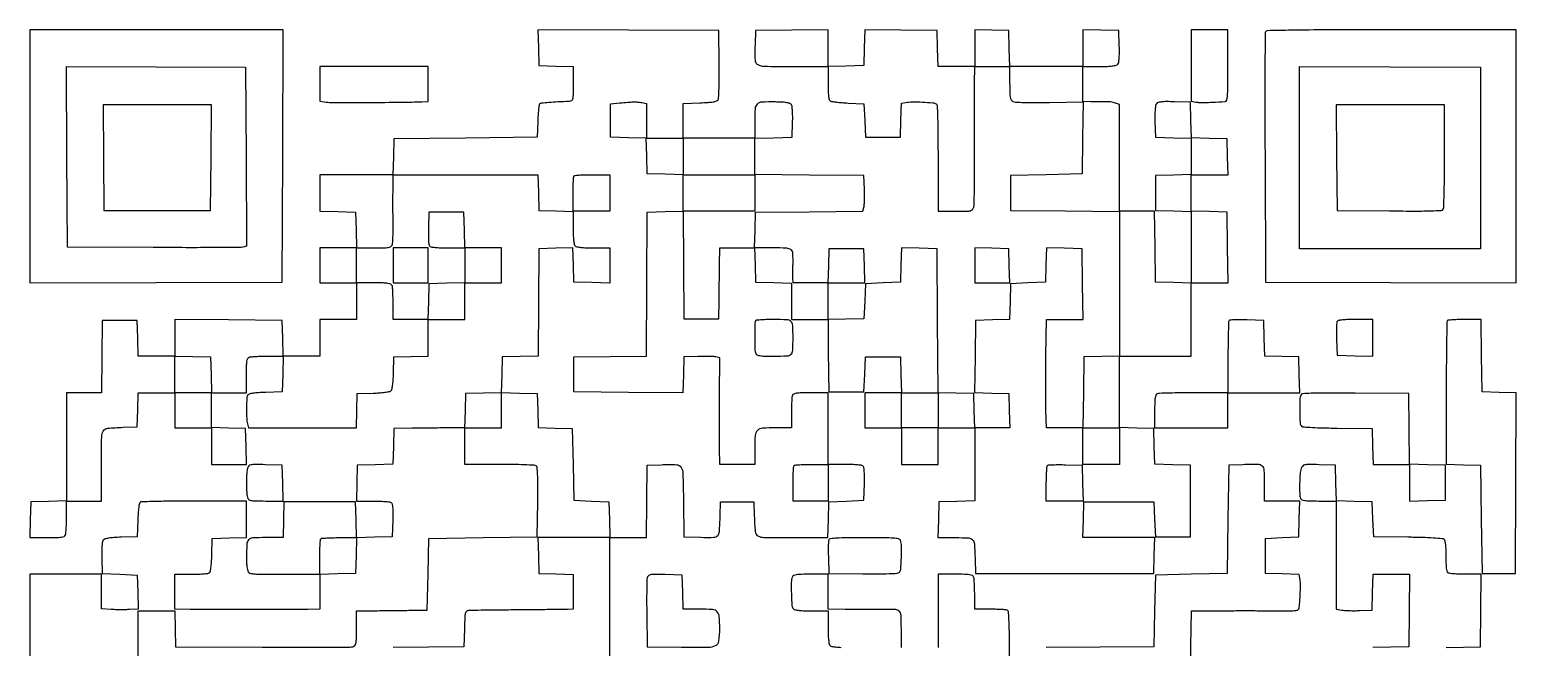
# Model space of a CAD drawing. Extents: x 179 to 1071, y 112 to 1107.
# Drawn here: x 179 to 1071, y 736 to 1107 of the extents above; entities that cross this region are included whole.
import ezdxf

# ---------------------------------------------------------------- set-up
doc = ezdxf.new("R2010")
doc.units = 0

msp = doc.modelspace()

# ---------------------------------------------------------------- linework, layer by layer
for points in [[(527, 715), (527, 758.5), (527, 802), (537.980498, 802), (548.960995, 802), (549.230498, 823.75), (549.5, 845.5), (558, 845.795054, -0.017415), (567.138025, 845.793888, -0.254171), (569.822906, 844.210822, -0.129025), (570.89695, 840.525869, -0.003568), (571.230153, 823.735929), (571.5, 802.5), (581.722245, 802.215323, 0.012089), (589.525487, 802.186732, 0.207027), (591.801979, 803.227472, 0.170037), (592.832102, 805.685433, 0.007628), (593.24922, 815), (593.5, 823.5), (603.5, 823.5), (613.5, 823.5), (613.75078, 815, 0.015052), (614.309087, 805.643171, 0.245155), (615.955394, 803.077685, 0.12737), (619.514702, 802.107678, 0.003172), (636.48522, 802), (657.932337, 802), (658.216168, 812.75), (658.5, 823.5), (669, 824), (679.5, 824.5), (679.788231, 834.417355, 0.006827), (679.861823, 839.195195, 0.023663), (679.721018, 842.282937, 0.033714), (679.395734, 844.294865, 0.19692), (678.788231, 845.152042, 0.115445), (677.860149, 845.475649, 0.007585), (675.014355, 845.733781, 0.010675), (671.578609, 845.919286, 0.007755), (667.75, 845.984687), (658, 846), (658, 867.5), (658, 889), (647.606989, 889, 0.005351), (642.039857, 888.940414, 0.030363), (639.086379, 888.69735, 0.063068), (637.398405, 888.23239, 0.205218), (636.606989, 887.418213, 0.070946), (636.368222, 886.373807, 0.006338), (636.178303, 883.68135, 0.008159), (636.044331, 880.449196, 0.006277), (636, 876.918213), (636, 868), (626.571429, 868, 0.018171), (618.634514, 867.711464, 0.180091), (615.65262, 866.34738, 0.180091), (614.288536, 863.365486, 0.018171), (614, 855.428571), (614, 846), (603.5, 846), (593, 846), (592.918618, 855.75, -0.001707), (592.893019, 860.940261, -0.000461), (592.888124, 869.165506, -0.000467), (592.899902, 878.503032, -0.000484), (592.929089, 887.72832), (593.020942, 909.95664), (590.760471, 910.523374, 0.047881), (589.406168, 910.728004, 0.007257), (586.667138, 910.836958, 0.008076), (583.420065, 910.866476, 0.006909), (580, 910.795054), (571.5, 910.5), (571.21603, 899.736379), (570.93206, 888.972758), (538.21603, 889.236379), (505.5, 889.5), (505.5, 900), (505.5, 910.5), (527.239392, 910.769473), (548.978784, 911.038946), (549.239392, 954.269473), (549.5, 997.5), (560.236102, 997.783691), (570.972205, 998.067381), (571.236102, 965.783691), (571.5, 933.5), (582, 933.5), (592.5, 933.5), (592.628498, 944.5, -0.000013), (592.686515, 949.455578, -0.000008), (592.754941, 955.279687, -0.000008), (592.822714, 961.032592, -0.000014), (592.878498, 965.75), (593, 976), (603.465017, 976), (613.930034, 976), (614.215017, 965.75), (614.5, 955.5), (625.25, 955.216168), (636, 954.932337), (636, 943.966168), (636, 933), (647, 933), (658, 933), (658.045446, 922.25, 0.001152), (658.077525, 917.339105, 0.000664), (658.13763, 911.426562, 0.000664), (658.213743, 905.490286, 0.001111), (658.295446, 900.5), (658.5, 889.5), (669, 889.5), (679.5, 889.5), (680, 900), (680.5, 910.5), (691, 910.5), (701.5, 910.5), (701.783832, 899.75), (702.067663, 889), (691.033832, 889), (680, 889), (680, 878.5), (680, 868), (691, 868), (702, 868), (702, 857), (702, 846), (713, 846), (724, 846), (724, 857), (724, 868), (735, 868), (746, 868), (746, 846.033832), (746, 824.067663), (735.25, 823.783832), (724.5, 823.5), (724.216168, 812.75), (723.932337, 802), (734.447116, 802, -0.011499), (742.465557, 801.81557, -0.199502), (744.783315, 800.724908, -0.170595), (745.829399, 798.245155, -0.007942), (746.24922, 789), (746.5, 780.5), (800, 780.5), (853.5, 780.5), (853.783832, 791.25), (854.067663, 802), (832.5, 802), (810.932337, 802), (811.216168, 812.75), (811.5, 823.5), (832.5, 823.5), (853.5, 823.5), (854, 813), (854.5, 802.5), (865, 802.5), (875.5, 802.5), (875.5, 824), (875.5, 845.5), (864.783492, 845.783492), (854.066984, 846.066984), (853.783492, 856.783492), (853.5, 867.5), (843.25, 867.784983), (833, 868.069966), (833, 889.534983), (833, 911), (854.5, 911), (876, 911), (876, 933), (876, 955), (887.019888, 955), (898.039775, 955), (897.769888, 976.25), (897.5, 997.5), (886.75, 997.783832), (876, 998.067663), (876, 1009.033832), (876, 1020), (887.033832, 1020), (898.067663, 1020), (897.783832, 1030.75), (897.5, 1041.5), (886.783492, 1041.783492), (876.066984, 1042.066984), (875.783492, 1052.783492), (875.5, 1063.5), (865.900987, 1063.784391, 0.006919), (861.065714, 1063.860698, 0.027023), (858.081903, 1063.705126, 0.044369), (856.166788, 1063.32726, 0.149751), (855.112128, 1062.635106, 0.1305), (854.596888, 1061.521045, 0.02258), (854.296615, 1059.197242, 0.019663), (854.156589, 1056.019073, 0.008898), (854.211141, 1051.850715), (854.5, 1042.5), (865.25, 1042.216168), (876, 1041.932337), (876, 1031), (876, 1020.067663), (865.25, 1019.783832), (854.5, 1019.5), (854.5, 1009), (854.5, 998.5), (865.25, 998.216168), (876, 997.932337), (876, 976.432337), (876, 954.932337), (865.25, 955.216168), (854.5, 955.5), (854.230112, 976.75), (853.960225, 998), (843.480112, 998), (833, 998), (833, 1030.024751), (833, 1062.049502), (830.412936, 1063.033102, 0.040557), (829.161271, 1063.396076, 0.019468), (827.509835, 1063.6664, 0.019158), (825.75469, 1063.815964, 0.025924), (824.162936, 1063.807787, -0.009484), (822.422557, 1063.74161, -0.004511), (820.180675, 1063.719156, -0.00447), (817.836091, 1063.737789, -0.006328), (815.75, 1063.799436), (811, 1064), (811, 1074.5), (811, 1085), (820.877555, 1085, 0.007345), (825.653266, 1085.070162, 0.024181), (828.794146, 1085.314808, 0.035127), (830.875583, 1085.728754, 0.154085), (831.916414, 1086.399285, 0.132968), (832.412685, 1087.486141, 0.020746), (832.703614, 1089.849829, 0.018924), (832.84141, 1093.042317, 0.009044), (832.788859, 1097.149285), (832.5, 1106.5), (821.75, 1106.783832), (811, 1107.067663), (811, 1096.033832), (811, 1085), (789.033832, 1085), (767.067663, 1085), (766.783832, 1095.75), (766.5, 1106.5), (756.25, 1106.784983), (746, 1107.069966), (746, 1096.034983), (746, 1085), (735.033832, 1085), (724.067663, 1085), (723.783832, 1095.75), (723.5, 1106.5), (701.784029, 1106.769408), (680.068057, 1107.038815), (679.784029, 1096.269408), (679.5, 1085.5), (668.75, 1085.216168), (658, 1084.932337), (658, 1095.985671), (658, 1107.039005), (636.25, 1106.769502), (614.5, 1106.5), (614.204946, 1098, 0.017378), (614.205453, 1088.813808, 0.257598), (615.800938, 1086.146345, 0.129107), (619.504163, 1085.118547, 0.003484), (636.519052, 1085), (658, 1085), (658, 1075.059017, 0.007569), (658.069039, 1070.498651, 0.021404), (658.301496, 1067.323369, 0.025831), (658.66909, 1065.149758, 0.19845), (659.25, 1064.320358, 0.105218), (660.150188, 1063.983242, 0.006873), (662.923437, 1063.606793, 0.009744), (666.269967, 1063.265322, 0.007106), (670, 1063.011341), (679.5, 1062.5), (680, 1052.5), (680.5, 1042.5), (691, 1042.5), (701.5, 1042.5), (701.784189, 1052.678054), (702.068378, 1062.856108), (704.784189, 1063.38661, -0.048537), (708.382952, 1063.732838, -0.010694), (714.593014, 1063.593259, -0.007093), (720.890069, 1063.227328, -0.12092), (722.848222, 1062.593804, -0.246485), (723.439836, 1061.593016, -0.003823), (723.735414, 1054.708009, -0.006903), (723.942156, 1045.072166, -0.001911), (724, 1029.940983), (724, 998), (734.391592, 998, 0.00339), (741.242314, 998.046443, 0.054021), (743.544951, 998.327589, 0.173554), (744.70483, 999.076147, 0.102378), (745.430229, 1000.578031, 0.056172), (745.68647, 1002.483444, 0.001354), (745.853797, 1011.408656, 0.002943), (745.960201, 1021.888087, 0.001994), (745.963547, 1033.828031, -0.000332), (745.925521, 1046.322456, -0.000359), (745.905286, 1058.501047, -0.000338), (745.90248, 1068.948713, -0.00173), (745.924911, 1074.75), (746, 1085), (756.5, 1085), (767, 1085), (767, 1075.035184, 0.005133), (767.059137, 1069.274896, 0.038575), (767.324833, 1066.562489, 0.091903), (767.901556, 1065.021176, 0.135332), (768.942958, 1064.030528, 0.109314), (770.543491, 1063.581299, 0.006349), (775.649784, 1063.360707, 0.008307), (782.327222, 1063.268143, 0.003901), (790.962082, 1063.35929), (811.038247, 1063.727892), (810.769123, 1042.113946), (810.5, 1020.5), (789, 1020), (767.5, 1019.5), (767.5, 1009), (767.5, 998.5), (800.25, 998.236336), (833, 997.972671), (833, 954.520167), (833, 911.067663), (822.25, 910.783832), (811.5, 910.5), (811.230112, 889.25), (810.960225, 868), (800.013944, 868), (789.067663, 868), (788.783832, 878.75, -0.005064), (788.693111, 884.325826, -0.001561), (788.667736, 892.73125, -0.001561), (788.698071, 902.134477, -0.001714), (788.787186, 911.25), (789.074372, 933), (800.057074, 933), (811.039775, 933), (810.769888, 954.25), (810.5, 975.5), (799.785353, 975.783473), (789.070705, 976.066946), (788.785353, 965.783473), (788.5, 955.5), (778, 955), (767.5, 954.5), (767.216519, 943.784613), (766.933039, 933.069227), (756.716519, 932.784613), (746.5, 932.5), (746.230596, 910.785197), (745.961191, 889.070395), (756.230596, 888.785197), (766.5, 888.5), (766.784983, 878.25), (767.069966, 868), (756.569966, 868), (746.069966, 868), (745.784983, 878.25), (745.5, 888.5), (734.760597, 888.783724), (724.021195, 889.067448), (723.760597, 932.283724), (723.5, 975.5), (712.785353, 975.783473), (702.070705, 976.066946), (701.785353, 965.783473), (701.5, 955.5), (691, 955), (680.5, 954.5), (680, 944), (679.5, 933.5), (668.75, 933.216168), (658, 932.932337), (658, 943.966168), (658, 955), (669.034983, 955), (680.069966, 955), (679.784983, 965.25), (679.5, 975.5), (669, 975.5), (658.5, 975.5), (658.215017, 965.25), (657.930034, 955), (647.465017, 955), (637, 955), (636.9181, 957.75, -0.00733), (636.896396, 959.18603, -0.002185), (636.904983, 961.378505, -0.002191), (636.936179, 963.841122, -0.002367), (636.988454, 966.240655, 0.019484), (636.908985, 972.625051, 0.213206), (635.770875, 974.857107, 0.161049), (633.177528, 975.83262, 0.010108), (624.898781, 976), (613.932337, 976), (614.216168, 986.75), (614.5, 997.5), (646.73442, 997.763833), (678.968839, 998.027665), (679.529474, 1000.263833, 0.048085), (679.731845, 1001.606902, 0.007182), (679.838749, 1004.340001, 0.00802), (679.866927, 1007.581708, 0.006838), (679.795054, 1011), (679.5, 1019.5), (646.75, 1019.763664), (614, 1020.027329), (614, 1030.980913), (614, 1041.934498), (625.25, 1042.217249), (636.5, 1042.5), (636.754537, 1051.5, 0.010367), (636.781352, 1055.056369, 0.013659), (636.650004, 1058.296875, 0.011091), (636.408794, 1060.96948, 0.115717), (636.041246, 1062, 0.162024), (635.129389, 1062.732172, 0.046992), (633.363513, 1063.204512, 0.02942), (630.61391, 1063.504371, 0.008217), (626.286709, 1063.648822, 0.014515), (618.247877, 1063.551603, 0.181747), (615.494399, 1062.385208, 0.188937), (614.246487, 1059.714161, 0.0159), (614, 1051.964816), (614, 1042), (592.5, 1042), (571, 1042), (571, 1052.406293), (571, 1062.812585), (581.037773, 1063.156293, 0.006992), (585.988176, 1063.395148, 0.025993), (589.089008, 1063.75072, 0.040608), (591.063552, 1064.249265, 0.174067), (591.997704, 1064.994183, 0.127561), (592.36121, 1066.17267, 0.003081), (592.58731, 1071.926159, 0.006531), (592.723551, 1078.719581, 0.004371), (592.709931, 1086.494183), (592.5, 1106.5), (538.216081, 1106.758629), (483.932162, 1107.017258), (484.216081, 1096.258629), (484.5, 1085.5), (494.75, 1085.215017), (505, 1084.930034), (505, 1074.465017, -0.003275), (504.955911, 1067.733964, -0.04944), (504.69493, 1065.411428, -0.18565), (504.017191, 1064.37204, -0.151473), (502.75, 1063.944787, 0.005763), (495.93273, 1063.698845, 0.010637), (490.400084, 1063.317266, 0.006881), (486.018835, 1062.860437, 0.168504), (484.934694, 1062.334694, 0.16276), (484.584791, 1061.633241, 0.007468), (484.246674, 1058.944174, 0.011773), (483.964061, 1055.688968, 0.008109), (483.790711, 1051.990711), (483.5, 1042.5), (440.5, 1042), (397.5, 1041.5), (397.216168, 1030.75), (396.932337, 1020), (374.966168, 1020), (353, 1020), (353, 1009.033832), (353, 998.067663), (363.75, 997.783832), (374.5, 997.5), (374.783832, 986.75), (375.067663, 976), (364.033832, 976), (353, 976), (353, 965.5), (353, 955), (364, 955), (375, 955), (375, 944), (375, 933), (364, 933), (353, 933), (353, 922), (353, 911), (342.033832, 911), (331.067663, 911), (330.783832, 921.75), (330.5, 932.5), (298.25, 932.763853), (266, 933.027706), (266, 922.013853), (266, 911), (255.033832, 911), (244.067663, 911), (243.783832, 921.75), (243.5, 932.5), (233, 932.5), (222.5, 932.5), (222.230498, 910.75), (221.960995, 889), (211.480498, 889), (201, 889), (201, 856.533832), (201, 824.067663), (190.25, 823.783832), (179.5, 823.5), (179.216168, 812.75), (178.932337, 802), (189.359179, 802, 0.005326), (194.946379, 802.059521, 0.03028), (197.908208, 802.302479, 0.062919), (199.600474, 802.767294, 0.205485), (200.393011, 803.581787, 0.07203), (200.632106, 804.638111, 0.005915), (200.821697, 807.465525, 0.007831), (200.955695, 810.859224, 0.005951), (201, 814.581787), (201, 824), (211.5, 824), (222, 824), (222, 845.480948, -0.003164), (222.10758, 862.479112, -0.127215), (223.077367, 866.042339, -0.245296), (225.643505, 867.690422, -0.01508), (235, 868.24922), (243.5, 868.5), (243.784983, 878.75), (244.069966, 889), (255.034983, 889), (266, 889), (266, 878.5), (266, 868), (277, 868), (288, 868), (288, 857), (288, 846), (298.533832, 846), (309.067663, 846), (308.783832, 856.75), (308.5, 867.5), (298.25, 867.784983), (288, 868.069966), (288, 878.534983), (288, 889), (298.5, 889), (309, 889), (309, 899.393011, -0.005351), (309.059586, 904.960143, -0.030363), (309.30265, 907.913621, -0.063068), (309.76761, 909.601595, -0.205218), (310.581787, 910.393011, -0.0721), (311.638889, 910.632128, -0.005887), (314.475463, 910.821697, -0.007809), (317.880092, 910.955696, -0.00593), (321.615619, 911), (331.067663, 911), (330.783832, 900.25), (330.5, 889.5), (320.535034, 889.211195, 0.00836), (316.199826, 889.012968, 0.019108), (312.944063, 888.684251, 0.01918), (310.589, 888.262532, 0.199883), (309.800347, 887.711195, 0.132159), (309.203605, 885.804558, 0.007698), (309.048993, 879.654355, 0.011362), (309.127552, 873.604251, 0.056593), (309.630286, 870.25), (310.233263, 868), (342.581648, 868), (374.930034, 868), (375.215017, 878.25), (375.5, 888.5), (384.945876, 888.790118, 0.009946), (388.656458, 888.978014, 0.013559), (391.989806, 889.304393, 0.010378), (394.725829, 889.705244, 0.13239), (395.66079, 890.133444, 0.163569), (396.23762, 891.066292, 0.021361), (396.677469, 893.393218, 0.019778), (397.01443, 896.604268, 0.008873), (397.214914, 900.843326), (397.5, 910.5), (407.75, 910.784983), (418, 911.069966), (418, 922.034983), (418, 933), (429, 933), (440, 933), (440, 944), (440, 955), (451, 955), (462, 955), (462, 965.5), (462, 976), (451.033832, 976), (440.067663, 976), (439.783832, 986.75), (439.5, 997.5), (429, 997.5), (418.5, 997.5), (418.211769, 987.582645, 0.006827), (418.138177, 982.804805, 0.023663), (418.278982, 979.717063, 0.033714), (418.604266, 977.705135, 0.19692), (419.211769, 976.847958, 0.115445), (420.139851, 976.524351, 0.007585), (422.985645, 976.266219, 0.010675), (426.421391, 976.080714, 0.007755), (430.25, 976.015313), (440, 976), (440, 965.533832), (440, 955.067663), (429.25, 954.783832), (418.5, 954.5), (418.216168, 943.75), (417.932337, 933), (407.466168, 933), (397, 933), (397, 942.418213, 0.005951), (396.955695, 946.140776, 0.007831), (396.821697, 949.534475, 0.005915), (396.632106, 952.361889, 0.07203), (396.393011, 953.418213, 0.205218), (395.601595, 954.23239, 0.063068), (393.913621, 954.69735, 0.030363), (390.960143, 954.940414, 0.005351), (385.393011, 955), (375, 955), (375, 965.5), (375, 976), (385.393011, 976, 0.004973), (391.189863, 976.057652, 0.033632), (394.047289, 976.307247, 0.078579), (395.629862, 976.816287, 0.186196), (396.446009, 977.719899, 0.072938), (396.700008, 978.851551, 0.006692), (396.87834, 981.734044, 0.008533), (396.986822, 985.194514, 0.006585), (396.990985, 988.969899, -0.001541), (396.951255, 993.391316, -0.000823), (396.927974, 998.858345, -0.000819), (396.922525, 1004.441095, -0.001277), (396.937986, 1009.25), (397, 1020), (440.466168, 1020), (483.932337, 1020), (484.216168, 1009.25), (484.5, 998.5), (494.75, 998.215017), (505, 997.930034), (505, 988.165017, 0.00874), (505.074375, 983.910654, 0.018513), (505.311444, 980.622935, 0.019392), (505.672291, 978.199003, 0.150838), (506.2, 977.2, 0.150969), (507.200304, 976.671932, 0.019349), (509.630442, 976.311224, 0.018472), (512.928253, 976.074295, 0.008695), (517.2, 976), (527, 976), (527, 965.466168), (527, 954.932337), (516.25, 955.216168), (505.5, 955.5), (505.214635, 965.784593), (504.92927, 976.069185), (494.714635, 975.784593), (484.5, 975.5), (484.236191, 943.283692), (483.972383, 911.067383), (473.236191, 910.783692), (462.5, 910.5), (462.216508, 899.783492), (461.933016, 889.066984), (451.216508, 888.783492), (440.5, 888.5), (440.215017, 878.25), (439.930034, 868), (429.715017, 867.902492, 0.00036), (425.011161, 867.854202, 0.000199), (419.269411, 867.788832, 0.000199), (413.453142, 867.717979, 0.000321), (408.5, 867.652492), (397.5, 867.5), (397.216508, 856.783492), (396.933016, 846.066984), (386.216508, 845.783492), (375.5, 845.5), (375.216168, 834.75), (374.932337, 824), (384.716168, 823.984687, -0.007729), (388.557744, 823.919289, -0.010646), (392.004417, 823.733781, -0.007548), (394.859509, 823.475676, -0.11554), (395.788231, 823.152042, -0.19692), (396.395734, 822.294865, -0.033714), (396.721018, 820.282937, -0.023663), (396.861823, 817.195195, -0.006827), (396.788231, 812.417355), (396.5, 802.5), (385.784171, 802.216515), (375.068343, 801.93303), (374.784171, 812.716515), (374.5, 823.5), (353, 823.5), (331.5, 823.5), (331.216168, 812.75), (330.932337, 802), (320.5828, 802, 0.012604), (312.713129, 801.801594, 0.191943), (310.282476, 800.68777, 0.180973), (309.210938, 798.179732, 0.010977), (309.013655, 789.872445, 0.010648), (309.084288, 786.251708, 0.030066), (309.339058, 783.735696, 0.043438), (309.774808, 782.013719, 0.136692), (310.44782, 781.043305, 0.131997), (311.60031, 780.514404, 0.020002), (314.137717, 780.188419, 0.017993), (317.613058, 780.008263, 0.008019), (322.19782, 780.009308, -0.001953), (326.884095, 780.06723, -0.001151), (332.484672, 780.101684, -0.001151), (338.080299, 780.110352, -0.001969), (342.75, 780.088447), (353, 780), (353, 769.5), (353, 759), (345.75, 758.888878, -0.003617), (336.495826, 758.813994, -0.000318), (313.071457, 758.808803, -0.000431), (289.705369, 758.838625, -0.001679), (275.25, 758.918085), (266, 759), (266, 769.5), (266, 780), (275.75, 780.015313, 0.007309), (279.573123, 780.077211, 0.010173), (282.991726, 780.252233, 0.006962), (285.827893, 780.495095, 0.117226), (286.711195, 780.800347, 0.199883), (287.262532, 781.589, 0.01918), (287.684251, 783.944063, 0.019108), (288.012968, 787.199826, 0.00836), (288.211195, 791.535034), (288.5, 801.5), (298.75, 801.784983), (309, 802.069966), (309, 812.992664), (309, 823.915362), (277.75, 823.940577, 0.0023), (265.683976, 823.894801, 0.00362), (255.323899, 823.732805, 0.000976), (246.309193, 823.50895, 0.13539), (245.288805, 823.197861, 0.200135), (244.737382, 822.41004, 0.019196), (244.315704, 820.055926, 0.019117), (243.987029, 816.800743, 0.008357), (243.788805, 812.464966), (243.5, 802.5), (233.843326, 802.214914, 0.008399), (229.409522, 802.009433, 0.02215), (226.249332, 801.668713, 0.027795), (224.05425, 801.207107, 0.155031), (223.054467, 800.565629, 0.135457), (222.577687, 799.507799, 0.018909), (222.296226, 797.099804, 0.018158), (222.160695, 793.892546, 0.009201), (222.211141, 789.850715), (222.5, 780.5), (233, 780), (243.5, 779.5), (243.784393, 769.303452), (244.068786, 759.106905), (238.784393, 758.803452, -0.009765), (236.346854, 758.711191, -0.005377), (233.363228, 758.688668, -0.005358), (230.335369, 758.730824, -0.008555), (227.75, 758.838821), (222, 759.177642), (222, 769.588821), (222, 780), (200.5, 780), (179, 780), (179, 747.5), (179, 715)], [(244, 715), (244, 736.5), (244, 758), (254.966168, 758), (265.932337, 758), (266.216168, 747.25), (266.5, 736.5), (318.5, 736.234863, 0.000981), (338.594212, 736.171818, 0.001534), (355.885938, 736.204528, 0.000398), (370.985308, 736.29144, 0.056698), (372.75, 736.503915, 0.137059), (374.014461, 737.203786, 0.148927), (374.683589, 738.436887, 0.046734), (374.951408, 740.904905, 0.003673), (375, 747.519052), (375, 758), (385.25, 758.097508, 0.000362), (389.967406, 758.1458, 0.000201), (395.720312, 758.211168, 0.0002), (401.54442, 758.282022, 0.000324), (406.5, 758.347508), (417.5, 758.5), (418, 780), (418.5, 801.5), (451, 802), (483.5, 802.5), (483.77083, 823.428109, 0.002701), (483.849994, 833.928451, 0.012029), (483.714887, 840.091209, 0.012869), (483.427241, 844.095412, 0.230932), (482.77083, 845.162796, 0.130565), (481.741765, 845.487757, 0.002226), (475.777994, 845.73694, 0.005518), (468.794267, 845.920445, 0.003624), (460.75, 845.984687), (440, 846), (440, 857), (440, 868), (451, 868), (462, 868), (462, 878.533832), (462, 889.067663), (472.75, 888.783832), (483.5, 888.5), (483.784601, 878.284601), (484.069202, 868.069202), (494.284601, 867.784601), (504.5, 867.5), (505, 846), (505.5, 824.5), (516, 824), (526.5, 823.5), (526.783832, 812.75), (527.067663, 802), (505.5, 802), (483.932337, 802), (484.216168, 791.25), (484.5, 780.5), (494.75, 780.215017), (505, 779.930034), (505, 769.465017), (505, 759), (501.75, 758.896054, -0.005091), (499.488444, 758.846765, -0.000218), (491.523438, 758.757772, -0.000373), (482.07998, 758.663435, -0.000266), (471.5, 758.571274, 0.000542), (460.993205, 758.473949, 0.000802), (451.780251, 758.36384, 0.000353), (443.909784, 758.251589, 0.015985), (442.283832, 758.175221, 0.158577), (441.036004, 757.657276, 0.160833), (440.340461, 756.507106, 0.046193), (440.010101, 754.030987, 0.00348), (439.783832, 747.25), (439.5, 736.5), (418.25, 736.230112), (397, 735.960225)], [(875.5, 715.5), (875.769888, 736.75), (876.039775, 758), (897.269888, 758.112078, -0.001081), (906.186003, 758.139864, -0.000974), (915.420087, 758.130688, -0.000975), (923.700217, 758.090191, -0.003085), (929.245301, 758.018045, 0.005577), (934.633691, 757.974801, 0.024557), (937.806325, 758.140667, 0.040012), (939.734049, 758.494079, 0.252555), (940.435957, 759.155967, 0.059841), (940.987364, 761.870115, 0.008317), (941.356805, 767.611318, 0.009327), (941.52387, 773.375572, 0.042825), (941.272548, 776.707907), (940.74922, 779.932802), (930.62461, 780.216401), (920.5, 780.5), (920.5, 791), (920.5, 801.5), (930.5, 802), (940.5, 802.5), (940.783832, 813.25), (941.067663, 824), (930.533832, 824), (920, 824), (920, 834.480948, 0.01319), (919.788355, 842.50249, 0.203196), (918.602972, 844.933469, 0.179688), (915.965089, 845.928151, 0.009927), (907, 845.795054), (898.5, 845.5), (898, 813), (897.5, 780.5), (876, 780), (854.5, 779.5), (854, 758), (853.5, 736.5), (821.25, 736.236147), (789, 735.972294)], [(1029, 735.930034), (1039.25, 736.215017), (1049.5, 736.5), (1049.769502, 758.25), (1050.039005, 780), (1041.10129, 780, -0.006264), (1037.562834, 780.04433, -0.008146), (1034.324379, 780.178303, -0.006321), (1031.626673, 780.368209, -0.07099), (1030.581787, 780.606989, -0.195813), (1029.778789, 781.359783, -0.068138), (1029.309025, 782.906532, -0.033385), (1029.062015, 785.582498, -0.006325), (1029, 790.484544, 0.008397), (1028.927578, 794.796638, 0.023417), (1028.684523, 797.812727, 0.030742), (1028.289236, 799.882562, 0.158278), (1027.67315, 800.856298, 0.152945), (1026.439333, 801.362293, 0.005658), (1021.358082, 801.740697, 0.008626), (1014.71314, 802.045023, 0.003809), (1005.92315, 802.228743), (985.5, 802.5), (985, 813), (984.5, 823.5), (973.783492, 823.783492), (963.066984, 824.066984), (962.783492, 834.783492), (962.5, 845.5), (952.739067, 845.786344, 0.003777), (946.318608, 845.926166, 0.056645), (944.094026, 845.705325, 0.164113), (942.888802, 844.98706, 0.086391), (941.989067, 843.471244, 0.072991), (941.307436, 840.388305, 0.01263), (941.028304, 834.404475, 0.011938), (941.043404, 828.414346, 0.085208), (941.606989, 825.581787, 0.205218), (942.398405, 824.76761, 0.063068), (944.086379, 824.30265, 0.030363), (947.039857, 824.059586, 0.005351), (952.606989, 824), (963, 824), (963, 791.545313), (963, 759.090626), (966.25, 758.488823, 0.030569), (967.987404, 758.275841, 0.008349), (970.748438, 758.153831, 0.00841), (973.890231, 758.120388, 0.008667), (977, 758.19351), (984.5, 758.5), (984.783832, 769.25), (985.067663, 780), (996.053334, 780), (1007.039005, 780), (1006.769502, 758.25), (1006.5, 736.5), (995.715394, 736.215817), (984.930789, 735.931635)], [(702, 736), (702, 746.980948, 0.011994), (701.797447, 755.423471, 0.207774), (700.606959, 757.840322, 0.173408), (697.934847, 758.846067, 0.00788), (688, 758.854259, -0.00242), (683.624028, 758.810079, -0.001338), (678.279688, 758.796294, -0.001334), (672.864143, 758.811275, -0.002149), (668.25, 758.856183), (658, 759), (658, 769.5), (658, 780), (647.606989, 780, 0.005351), (642.039857, 779.940414, 0.030363), (639.086379, 779.69735, 0.063068), (637.398405, 779.23239, 0.205218), (636.606989, 778.418213, 0.087326), (635.967489, 775.131964, 0.012209), (636.01219, 768.18065, 0.008428), (636.351405, 761.075108, 0.182186), (637.2, 759.2, 0.150969), (638.200304, 758.671932, 0.019349), (640.630442, 758.311224, 0.018472), (643.928253, 758.074295, 0.008695), (648.2, 758), (658, 758), (658, 748.2, 0.008695), (658.074295, 743.928253, 0.018472), (658.311224, 740.630442, 0.019349), (658.671932, 738.200304, 0.150969), (659.2, 737.2, 0.150969), (660.200304, 736.671932, 0.019349), (662.630442, 736.311224, 0.018472), (665.928253, 736.074295, 0.008695)], [(767, 703.393011, 0.000692), (766.955892, 735.24239, 0.006496), (766.73994, 748.943119, 0.006953), (766.393632, 757.056534, 0.295101), (765.418213, 758.393011, 0.070946), (764.373807, 758.631778, 0.006338), (761.68135, 758.821697, 0.008159), (758.449196, 758.955669, 0.006277), (754.918213, 759), (746, 759), (746, 767.918213, 0.006277), (745.955669, 771.449196, 0.008159), (745.821697, 774.68135, 0.006338), (745.631778, 777.373807, 0.070946), (745.393011, 778.418213, 0.205218), (744.601595, 779.23239, 0.063068), (742.913621, 779.69735, 0.030363), (739.960143, 779.940414, 0.005351), (734.393011, 780), (724, 780), (724, 758), (724, 736)]]:
    msp.add_lwpolyline(points, format="xyb")
for points in [[(179, 1030.993714), (179, 954.987428), (254.75, 955.243714), (330.5, 955.5), (330.756286, 1031.25), (331.012572, 1107), (255.006286, 1107), (179, 1107)], [(223.235953, 1030.25), (223.5, 998.5), (255.5, 998.5), (287.5, 998.5), (287.764047, 1030.25), (288.028094, 1062), (255.5, 1062), (222.971906, 1062)], [(397, 965.5), (397, 955), (407.5, 955), (418, 955), (418, 965.5), (418, 976), (407.5, 976), (397, 976)], [(746, 965.534983), (746, 955), (756.534983, 955), (767.069966, 955), (766.784983, 965.25), (766.5, 975.5), (756.25, 975.784983), (746, 976.069966)], [(287.783832, 899.75), (288.067663, 889), (277.033832, 889), (266, 889), (266, 900.033832), (266, 911.067663), (276.75, 910.783832), (287.5, 910.5)], [(724, 878.5), (724, 868), (713, 868), (702, 868), (702, 878.5), (702, 889), (713, 889), (724, 889)], [(833, 857), (833, 846), (822, 846), (811, 846), (811, 857), (811, 868), (822, 868), (833, 868)]]:
    msp.add_lwpolyline(points, close=True)
for points in [[(876, 1085.579455), (876, 1064.158911), (878.75, 1063.632373, 0.038072), (880.917975, 1063.386187, 0.013059), (884.080322, 1063.351877, 0.008361), (888.739368, 1063.50096, 0.002156), (896.25, 1063.899556, 0.318369), (897.249305, 1064.697425, 0.049975), (897.728483, 1067.320194, 0.018528), (897.956287, 1072.519324, 0.001684), (898, 1085.5), (898, 1107), (887, 1107), (876, 1107)], [(920.460009, 1105.75, 0.090591), (920.266358, 1104.709509, 0.000109), (920.198937, 1082.982812, 0.000984), (920.176611, 1058.652573, 0.000605), (920.241394, 1030), (920.5, 955.5), (995.75, 955.243674), (1071, 954.987348), (1071, 1030.993674), (1071, 1107), (995.968615, 1107, 0.000668), (957.448289, 1106.948566, 0.003471), (936.19131, 1106.744245, 0.001205), (921.475143, 1106.465155, 0.305157)], [(308.758677, 1030.77123), (309.017354, 977.04246), (306.758677, 976.494347, -0.057902), (304.987826, 976.276519, -0.000418), (290.035361, 976.188577, -0.001589), (272.903102, 976.156579, -0.001017), (253, 976.223117), (201.5, 976.5), (201.241383, 1030.758691), (200.982767, 1085.017383), (254.741383, 1084.758691), (308.5, 1084.5)], [(353, 1074.587898), (353, 1064.175796), (356.75, 1063.642839, 0.035454), (360.979954, 1063.344994, 0.000738), (382.101358, 1063.38844, 0.001819), (402.157352, 1063.532237, 0.007564), (414.25, 1063.845929), (418, 1064), (418, 1074.5), (418, 1085), (385.5, 1085), (353, 1085)], [(1049.5, 1030), (1049.5, 975.5), (995.211905, 975.5), (940.92381, 975.5), (940.942857, 1025.75, -0.000032), (940.951538, 1045.331386, -0.000047), (940.961905, 1062.563467, -0.000022), (940.972765, 1077.239555, -0.00086), (940.980952, 1080.508612), (941, 1085.017225), (995.25, 1084.758612), (1049.5, 1084.5)], [(546.25, 1063.310767), (549, 1062.841089), (549, 1052.420545), (549, 1042), (560, 1042), (571, 1042), (571, 1031), (571, 1020), (592.5, 1020), (614, 1020), (614, 1009), (614, 998), (592.5, 998), (571, 998), (571, 1008.966168), (571, 1019.932337), (560.25, 1020.216168), (549.5, 1020.5), (549.216508, 1031.216508), (548.933016, 1041.933016), (538.216508, 1042.216508), (527.5, 1042.5), (527.5, 1052.5), (527.5, 1062.5), (533, 1063.070523, -0.005274), (537.827519, 1063.519879, -0.016036), (541.118438, 1063.685217, -0.022413), (543.729778, 1063.615506, -0.024418)], [(963.235953, 1030.25), (963.5, 998.5), (994.93202, 998.235498, 0.001697), (1010.901959, 998.155315, 0.00816), (1019.995146, 998.288929, 0.006635), (1026.009704, 998.555446, 0.241447), (1027.166708, 999.235498, 0.134731), (1027.492293, 1000.296498, 0.001088), (1027.738089, 1009.161365, 0.003824), (1027.920853, 1019.372002, 0.002438), (1027.984687, 1031.25), (1028, 1062), (995.485953, 1062), (962.971906, 1062)], [(527, 1009), (527, 998), (516, 998), (505, 998), (505, 1008.333333, -0.006022), (505.048276, 1012.341612, -0.009111), (505.195833, 1015.827083, -0.004516), (505.399803, 1018.754503, -0.178563), (505.666667, 1019.333333, -0.178563), (506.245497, 1019.600197, -0.004516), (509.172917, 1019.804167, -0.009111), (512.658388, 1019.951724, -0.006022), (516.666667, 1020), (527, 1020)], [(614.666667, 932.333333, 0.194545), (614.094835, 930.984992, 0.003449), (614.015137, 922.950674, 0.005978), (614.083943, 915.248955, 0.086595), (614.606989, 912.581787, 0.204366), (615.394846, 911.768616, 0.063541), (617.06926, 911.303198, 0.030628), (619.996324, 911.059794, 0.005432), (625.5, 911, 0.011136), (633.36503, 911.175191, 0.181618), (635.750897, 912.194794, 0.191576), (636.810943, 914.511973, 0.012622), (637, 922, 0.012575), (636.81171, 929.485557, 0.190952), (635.755336, 931.803241, 0.182162), (633.377049, 932.823953, 0.011259), (625.559678, 933, 0.006085), (621.592419, 932.95172, 0.009197), (618.141489, 932.804167, 0.004596), (615.24466, 932.600132, 0.178327)], [(898.699448, 932.366114, 0.189293), (898.415787, 931.715674, 0.001337), (898.205463, 925.605463, 0.004867), (898.050466, 918.561556, 0.003067), (898, 910.333333), (898, 889), (877.581787, 889, 0.002771), (869.642891, 888.956005, 0.004125), (862.696775, 888.821697, 0.001841), (856.779435, 888.636631, 0.083055), (855.581787, 888.393011, 0.201158), (854.772413, 887.618446, 0.0653), (854.305311, 885.993666, 0.031643), (854.060597, 883.163694, 0.005748), (854, 877.893011), (854, 868), (876, 868), (898, 868), (898, 878.5), (898, 889), (919.533832, 889), (941.067663, 889), (940.783832, 899.75), (940.5, 910.5), (930.283481, 910.784613), (920.066961, 911.069227), (919.783481, 921.784613), (919.5, 932.5), (909.449448, 932.782781, 0.006672), (905.547259, 932.840477, 0.010046), (902.145783, 932.777033, 0.005301), (899.300668, 932.636532, 0.183378)], [(963.428774, 931.674983, 0.081654), (963.239658, 930.758353, 0.005045), (963.154817, 927.970602, 0.007376), (963.136178, 924.631743, 0.005394), (963.210159, 920.924983), (963.5, 911.5), (974.25, 911.216168), (985, 910.932337), (985, 921.966168), (985, 933), (974.468615, 933, 0.00619), (969.342601, 932.936534, 0.023677), (966.157558, 932.706476, 0.034741), (964.150647, 932.322788, 0.241018)], [(1029.666667, 932.333333, 0.194596), (1029.393999, 931.690228, 0.000322), (1029.195833, 919.290485, 0.002376), (1029.048, 905.324928, 0.001458), (1029, 888.868316), (1029, 846.069966), (1039.25, 845.784983), (1049.5, 845.5), (1050, 813), (1050.5, 780.5), (1060.5, 780.5), (1070.5, 780.5), (1070.758596, 834.714922), (1071.017191, 888.929844), (1060.758596, 889.214922), (1050.5, 889.5), (1050.230498, 911.25), (1049.960995, 933), (1040.147164, 933, 0.006339), (1036.338062, 932.951706, 0.009542), (1033.020313, 932.804167, 0.004928), (1030.241283, 932.599873, 0.177366)], [(941.673784, 887.592279, 0.08668), (941.162302, 884.981745, 0.00741), (941.123074, 878.137664, 0.005757), (941.266834, 871.160525, 0.131108), (941.8404, 869.258238, 0.232245), (942.824982, 868.639825, 0.009003), (947.224841, 868.258638, 0.01082), (953.599531, 867.960238, 0.003052), (963.546095, 867.770909), (984.5, 867.5), (984.783832, 856.75), (985.067663, 846), (996.033832, 846), (1007, 846), (1007, 834.966168), (1007, 823.932337), (1017.75, 824.216168), (1028.5, 824.5), (1028.5, 835), (1028.5, 845.5), (1017.76979, 845.783631), (1007.03958, 846.067262), (1006.76979, 867.283631), (1006.5, 888.5), (974.362248, 888.763705, 0.001382), (956.658883, 888.860038, 0.009625), (948.003621, 888.716593, 0.011288), (942.766508, 888.41042, 0.28848)], [(309.639072, 843.783598, 0.054945), (309.167077, 840.701668, 0.010422), (309.04562, 835.012296, 0.010405), (309.16117, 829.323216, 0.055236), (309.630286, 826.25, 0.133842), (310.367068, 824.986552, 0.144838), (311.622381, 824.318468, 0.046615), (314.098572, 824.049393, 0.003769), (320.650463, 824), (331.067663, 824), (330.783832, 834.75), (330.5, 845.5), (320.375418, 845.783598, 0.003649), (313.903588, 845.917627, 0.049436), (311.551156, 845.716283, 0.157976), (310.35952, 845.069099, 0.125186)], [(658, 835), (658, 824), (647.5, 824), (637, 824), (637, 834.333333, -0.006022), (637.048276, 838.341612, -0.009111), (637.195833, 841.827083, -0.004516), (637.399803, 844.754503, -0.178563), (637.666667, 845.333333, -0.177413), (638.241448, 845.599886, -0.004912), (641.026042, 845.804167, -0.009526), (644.350087, 845.951706, -0.006327), (648.166667, 846), (658, 846)], [(810.783832, 834.75), (811.067663, 824), (800.033832, 824), (789, 824), (789, 834.333333, -0.006317), (789.050668, 838.343898, -0.009512), (789.205463, 841.836713, -0.004898), (789.419778, 844.762931, -0.177451), (789.699448, 845.366114, -0.183378), (790.300668, 845.636532, -0.005301), (793.145783, 845.777033, -0.010046), (796.547259, 845.840477, -0.006672), (800.449448, 845.782781), (810.5, 845.5)], [(374.783832, 791.25), (374.5, 780.5), (363.75, 780.216168), (353, 779.932337), (353, 790.299502, -0.006002), (353.048275, 794.320751, -0.009085), (353.195833, 797.817145, -0.004491), (353.399783, 800.754242, -0.178637), (353.666667, 801.333333, -0.178637), (354.245758, 801.600217, -0.004491), (357.182855, 801.804167, -0.009085), (360.679249, 801.951725, -0.006002), (364.700498, 802), (375.067663, 802)], [(658.420831, 800.654284, 0.081942), (658.234665, 799.749336, 0.004935), (658.152484, 796.964521, 0.007283), (658.135592, 793.630263, 0.005311), (658.210159, 789.924983), (658.5, 780.5), (678.920989, 780.269463, 0.003485), (688.09014, 780.229862, 0.00936), (694.61245, 780.36927, 0.00715), (699.39048, 780.629406, 0.157287), (700.670989, 781.141908, 0.203371), (701.605395, 782.950831, 0.009394), (702.006517, 790.01202, 0.013975), (702.075786, 796.932201, 0.087338), (701.402114, 800.394491, 0.259511), (700.364716, 801.262213, 0.029108), (697.203267, 801.677302, 0.015916), (691.620589, 801.903637, 0.002137), (679.862786, 801.955579, 0.00262), (669.231781, 801.901397, 0.01257), (663.176146, 801.686477, 0.013722), (659.311248, 801.345262, 0.279152)], [(549.494044, 777.784677, 0.054764), (549.280828, 776.173356, 0.002348), (549.180849, 770.442999, 0.003993), (549.14843, 763.63663, 0.002831), (549.216289, 756), (549.5, 736.5), (570, 736.259547, 0.004462), (586.223517, 736.214028, 0.110419), (590.56312, 737.212117, 0.253677), (592.517578, 739.904493, 0.032772), (593, 747.256871, 0.017725), (592.734579, 754.741627, 0.183347), (591.460601, 757.493579, 0.178813), (588.66602, 758.743859, 0.016701), (580.999799, 759), (571.069966, 759), (570.784983, 769.25), (570.5, 779.5), (560.277755, 779.784677, 0.003551), (553.724702, 779.920598, 0.049294), (551.368544, 779.720143, 0.160964), (550.188838, 779.071722, 0.127702)]]:
    msp.add_lwpolyline(points, format="xyb", close=True)

doc.saveas('drawing.dxf')
